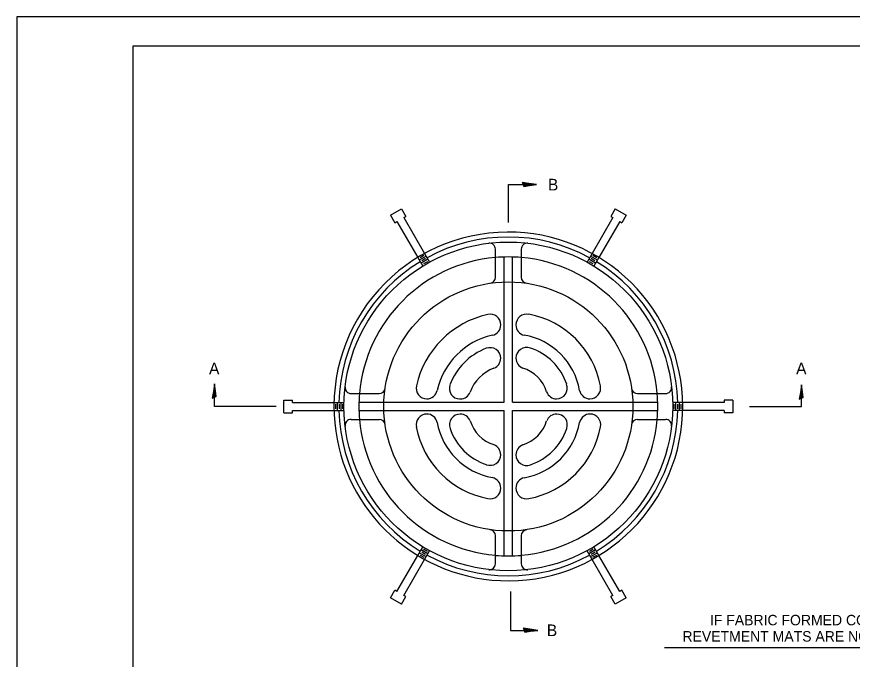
# Model space of a CAD drawing. Extents: x 0 to 2.83, y 0 to 1.83.
# Drawn here: x 0 to 1.198, y 0.912 to 1.833 of the extents above; entities that cross this region are included whole.
import ezdxf

# ---------------------------------------------------------------- set-up
doc = ezdxf.new("R2010")
doc.units = 0
for name, color, linetype in [('RD_Pr_Roadway_Notes', 7, 'Continuous'), ('SH_General_Details', 7, 'Continuous'), ('SH_Printer_Plotting_Border', 7, 'Continuous')]:
    doc.layers.add(name, color=color, linetype=linetype)

msp = doc.modelspace()

# ---------------------------------------------------------------- linework, layer by layer
at = {"layer": 'RD_Pr_Roadway_Notes'}
for p, q in [((0.7048, 1.5384), (0.7048, 1.5927)), ((0.7048, 1.5927), (0.7451, 1.5927)), ((0.2834, 1.2749), (0.2834, 1.3074)), ((1.1248, 1.2749), (1.1248, 1.3059)), ((0.3717, 1.2749), (0.2834, 1.2749)), ((1.0504, 1.2749), (1.1248, 1.2749)), ((0.7079, 1.0097), (0.7079, 0.9539)), ((0.7079, 0.9539), (0.7467, 0.9539)), ((0.9283, 0.9292), (1.385, 0.9292))]:
    msp.add_line(p, q, dxfattribs=at)
for points in [[(0.726, 1.593), (0.7266, 1.5901), (0.7347, 1.5913), (0.7451, 1.5927), (0.734, 1.5942), (0.7243, 1.5959), (0.726, 1.593), (0.7268, 1.5911), (0.7381, 1.5927), (0.7258, 1.5949), (0.7276, 1.5924), (0.7328, 1.5928), (0.7278, 1.5935)], [(0.2831, 1.2883), (0.2859, 1.2889), (0.2847, 1.297), (0.2834, 1.3074), (0.2818, 1.2963), (0.2801, 1.2866), (0.2831, 1.2883), (0.285, 1.2891), (0.2833, 1.3004), (0.2812, 1.2881), (0.2836, 1.2899), (0.2833, 1.2951), (0.2825, 1.2901)], [(1.1245, 1.2867), (1.1273, 1.2874), (1.1261, 1.2955), (1.1248, 1.3059), (1.1232, 1.2948), (1.1215, 1.285), (1.1245, 1.2867), (1.1264, 1.2876), (1.1247, 1.2989), (1.1226, 1.2865), (1.125, 1.2884), (1.1247, 1.2935), (1.1239, 1.2886)], [(0.7275, 0.9542), (0.7282, 0.9514), (0.7363, 0.9526), (0.7467, 0.9539), (0.7356, 0.9555), (0.7258, 0.9572), (0.7275, 0.9542), (0.7284, 0.9523), (0.7397, 0.9539), (0.7273, 0.9561), (0.7292, 0.9537), (0.7343, 0.954), (0.7294, 0.9548)]]:
    msp.add_lwpolyline(points, dxfattribs=at)
at = {"layer": 'SH_General_Details'}
for p, q in [((0, 1.8333), (0, 0)), ((2.8333, 1.8333), (0, 1.8333)), ((0.5358, 1.5489), (0.5515, 1.558)), ((0.5515, 1.558), (0.5578, 1.5471)), ((0.8577, 1.558), (0.8514, 1.5471)), ((0.8577, 1.558), (0.8734, 1.549)), ((0.5358, 1.5489), (0.5421, 1.5381)), ((0.5549, 1.5455), (0.5578, 1.5471)), ((0.5549, 1.5455), (0.5846, 1.494)), ((0.8543, 1.5455), (0.8246, 1.494)), ((0.8514, 1.5471), (0.8543, 1.5455)), ((0.8734, 1.549), (0.8671, 1.5381)), ((0.5421, 1.5381), (0.545, 1.5397)), ((0.545, 1.5397), (0.5747, 1.4883)), ((0.8642, 1.5398), (0.8345, 1.4883)), ((0.8642, 1.5398), (0.8671, 1.5381)), ((0.6932, 1.5244), (0.6932, 1.5244)), ((0.716, 1.5244), (0.716, 1.5244)), ((0.6861, 1.4598), (0.6861, 1.5002)), ((0.7233, 1.4598), (0.7233, 1.5002)), ((0.5747, 1.4883), (0.5819, 1.4759)), ((0.5764, 1.4893), (0.5764, 1.4893)), ((0.5869, 1.49), (0.577, 1.4843)), ((0.5835, 1.4909), (0.578, 1.4877)), ((0.5894, 1.4857), (0.5795, 1.4799)), ((0.586, 1.4866), (0.5805, 1.4833)), ((0.5846, 1.494), (0.5918, 1.4816)), ((0.6861, 1.4883), (0.6861, 1.4883)), ((0.6987, 1.2807), (0.6987, 1.489)), ((0.7047, 1.489), (0.7047, 1.489)), ((0.7104, 1.2807), (0.7104, 1.489)), ((0.7233, 1.4883), (0.7233, 1.4883)), ((0.8246, 1.494), (0.8174, 1.4816)), ((0.8297, 1.4799), (0.8198, 1.4857)), ((0.8322, 1.4843), (0.8223, 1.49)), ((0.8287, 1.4834), (0.8232, 1.4866)), ((0.8312, 1.4877), (0.8257, 1.4909)), ((0.8263, 1.4931), (0.8263, 1.4931)), ((0.8345, 1.4883), (0.8273, 1.4759)), ((0.8329, 1.4893), (0.8329, 1.4893)), ((0.5885, 1.4822), (0.583, 1.479)), ((0.8262, 1.479), (0.8207, 1.4822)), ((0.4901, 1.403), (0.4901, 1.403)), ((0.9191, 1.403), (0.9191, 1.403)), ((0.4791, 1.2934), (0.5196, 1.2934)), ((0.4912, 1.2934), (0.4912, 1.2934)), ((0.8897, 1.2934), (0.9299, 1.2934)), ((0.918, 1.2934), (0.918, 1.2934)), ((0.3828, 1.2657), (0.3828, 1.2838)), ((0.3828, 1.2838), (0.3953, 1.2838)), ((0.3953, 1.2805), (0.3953, 1.2838)), ((0.4549, 1.2862), (0.4549, 1.2862)), ((0.6346, 1.2858), (0.6358, 1.2858)), ((0.9543, 1.2862), (0.9543, 1.2862)), ((1.0264, 1.2838), (1.0139, 1.2838)), ((1.0139, 1.2838), (1.0139, 1.2805)), ((1.0264, 1.2838), (1.0264, 1.2657)), ((0.3953, 1.2805), (0.4547, 1.2805)), ((0.4547, 1.2805), (0.469, 1.2805)), ((0.4569, 1.278), (0.4569, 1.2715)), ((0.4594, 1.2805), (0.4594, 1.269)), ((0.4619, 1.278), (0.4619, 1.2715)), ((0.4644, 1.2805), (0.4644, 1.269)), ((0.4669, 1.278), (0.4669, 1.2715)), ((0.4904, 1.2748), (0.4904, 1.2748)), ((0.4905, 1.2807), (0.6987, 1.2807)), ((0.7104, 1.2807), (0.919, 1.2807)), ((0.919, 1.2748), (0.919, 1.2748)), ((0.9545, 1.2805), (0.9402, 1.2805)), ((0.9423, 1.2715), (0.9423, 1.278)), ((0.9448, 1.269), (0.9448, 1.2805)), ((0.9473, 1.2715), (0.9473, 1.278)), ((0.9498, 1.269), (0.9498, 1.2805)), ((0.9523, 1.2715), (0.9523, 1.278)), ((1.0139, 1.2805), (0.9545, 1.2805)), ((0.9545, 1.2786), (0.9545, 1.2786)), ((0.9545, 1.2709), (0.9545, 1.2709)), ((0.3828, 1.2657), (0.3953, 1.2657)), ((0.3953, 1.2657), (0.3953, 1.269)), ((0.3953, 1.269), (0.4547, 1.269)), ((0.4547, 1.269), (0.469, 1.269)), ((0.4549, 1.2633), (0.4549, 1.2633)), ((0.4905, 1.2691), (0.6987, 1.2691)), ((0.6987, 1.0605), (0.6987, 1.2691)), ((0.7104, 1.0605), (0.7104, 1.2691)), ((0.7104, 1.2691), (0.919, 1.2691)), ((0.9545, 1.269), (0.9402, 1.269)), ((0.9543, 1.2633), (0.9543, 1.2633)), ((1.0139, 1.269), (0.9545, 1.269)), ((1.0139, 1.269), (1.0139, 1.2657)), ((1.0264, 1.2657), (1.0139, 1.2657)), ((0.4791, 1.2561), (0.5196, 1.2561)), ((0.4912, 1.2561), (0.4912, 1.2561)), ((0.8897, 1.2561), (0.9299, 1.2561)), ((0.918, 1.2561), (0.918, 1.2561)), ((0.4901, 1.1465), (0.4901, 1.1465)), ((0.9191, 1.1465), (0.9191, 1.1465)), ((0.6861, 1.0494), (0.6861, 1.0895)), ((0.7233, 1.0494), (0.7233, 1.0895)), ((0.5747, 1.0612), (0.5819, 1.0736)), ((0.5795, 1.0696), (0.5894, 1.0639)), ((0.5805, 1.0662), (0.586, 1.0629)), ((0.583, 1.0705), (0.5885, 1.0673)), ((0.5846, 1.0555), (0.5918, 1.0679)), ((0.8246, 1.0555), (0.8174, 1.0679)), ((0.8198, 1.0639), (0.8297, 1.0696)), ((0.8207, 1.0673), (0.8263, 1.0705)), ((0.8232, 1.0629), (0.8288, 1.0662)), ((0.8345, 1.0612), (0.8273, 1.0736)), ((0.545, 1.0098), (0.5747, 1.0612)), ((0.5549, 1.004), (0.5846, 1.0555)), ((0.5764, 1.0602), (0.5764, 1.0602)), ((0.5764, 1.0602), (0.5764, 1.0602)), ((0.577, 1.0652), (0.5869, 1.0595)), ((0.578, 1.0618), (0.5835, 1.0586)), ((0.583, 1.0564), (0.583, 1.0564)), ((0.6861, 1.0614), (0.6861, 1.0614)), ((0.7047, 1.0605), (0.7047, 1.0605)), ((0.7233, 1.0614), (0.7233, 1.0614)), ((0.8223, 1.0595), (0.8322, 1.0652)), ((0.8543, 1.004), (0.8246, 1.0555)), ((0.8257, 1.0586), (0.8313, 1.0618)), ((0.8263, 1.0564), (0.8263, 1.0564)), ((0.8329, 1.0602), (0.8329, 1.0602)), ((0.8642, 1.0098), (0.8345, 1.0612)), ((0.6932, 1.0251), (0.6932, 1.0251)), ((0.716, 1.0251), (0.716, 1.0251)), ((0.5359, 1.0006), (0.5421, 1.0114)), ((0.545, 1.0098), (0.5421, 1.0114)), ((0.8671, 1.0114), (0.8642, 1.0098)), ((0.8734, 1.0006), (0.8671, 1.0114)), ((0.5515, 0.9915), (0.5359, 1.0006)), ((0.5515, 0.9915), (0.5578, 1.0024)), ((0.5578, 1.0024), (0.5549, 1.004)), ((0.8543, 1.004), (0.8514, 1.0024)), ((0.8577, 0.9915), (0.8514, 1.0024)), ((0.8734, 1.0006), (0.8577, 0.9915))]:
    msp.add_line(p, q, dxfattribs=at)
msp.add_lwpolyline([(0.1667, 1.7917), (2.7917, 1.7917), (2.7917, 0.0417), (0.1667, 0.0417)], close=True, dxfattribs=at)
for radius in [0.2356, 0.1785]:
    msp.add_circle((0.7046, 1.2748), radius, dxfattribs=at)
for centre, radius, start, end in [((0.7046, 1.2748), 0.2499, 87.3798, 182.6201), ((0.7046, 1.2748), 0.2499, 357.3795, 87.3799), ((0.7046, 1.2748), 0.2428, 61.3462, 118.6283), ((0.6775, 1.5002), 0.00857, 0, 96.8631), ((0.7317, 1.5002), 0.00857, 83.1369, 180), ((0.7046, 1.2748), 0.2142, 94.9731, 175.0269), ((0.7045, 1.2887), 0.2003, 84.6648, 95.3002), ((0.7046, 1.2748), 0.2142, 4.9731, 85.0269), ((0.7046, 1.2748), 0.2428, 121.3518, 178.6686), ((0.7046, 1.2748), 0.2428, 1.38, 58.6576), ((0.6775, 1.4599), 0.00857, 278.3395, 0), ((0.7317, 1.4599), 0.00857, 180, 261.6605), ((0.7047, 1.2747), 0.1352, 102.6526, 167.3018), ((0.6784, 1.3917), 0.0153, 0, 102.6836), ((0.7308, 1.3917), 0.0153, 77.4363, 180), ((0.7103, 1.2806), 0.1285, 10.6465, 79.3333), ((0.6784, 1.3917), 0.0153, 282.6836, 0), ((0.7308, 1.3917), 0.0153, 180, 257.4363), ((0.7047, 1.2747), 0.1047, 102.7033, 167.2967), ((0.7103, 1.2806), 0.098, 10.0743, 79.9006), ((0.7047, 1.2747), 0.0893, 110.8684, 159.7751), ((0.6784, 1.3438), 0.0153, 0, 110.8451), ((0.7308, 1.3439), 0.0153, 69.3577, 180), ((0.7103, 1.2806), 0.0821, 18.435, 71.5108), ((0.6784, 1.3438), 0.0153, 290.8451, 0), ((0.7308, 1.3439), 0.0153, 180, 249.3577), ((0.7047, 1.2747), 0.0587, 110.78, 159.444), ((0.7103, 1.2806), 0.0514, 16.8821, 73.0383), ((0.6347, 1.3004), 0.0147, 159.8356, 270), ((0.7738, 1.301), 0.0153, 270, 20.8451), ((0.4792, 1.3019), 0.00857, 173.1369, 270), ((0.5195, 1.3019), 0.00857, 270, 351.6605), ((0.5877, 1.301), 0.0153, 167.3164, 270), ((0.5877, 1.301), 0.0153, 270, 347.3164), ((0.636, 1.3004), 0.0147, 270, 339.4841), ((0.7738, 1.301), 0.0153, 200.8451, 270), ((0.8216, 1.301), 0.0153, 192.6836, 270), ((0.8216, 1.301), 0.0153, 270, 12.6836), ((0.8897, 1.3019), 0.00857, 188.3395, 270), ((0.9301, 1.3019), 0.00857, 270, 6.8631), ((0.6947, 1.2748), 0.2043, 174.7961, 185.2236), ((0.7179, 1.2748), 0.2009, 354.6874, 5.2926), ((0.7046, 1.2748), 0.2499, 182.6202, 267.3796), ((0.7046, 1.2748), 0.2428, 181.3469, 238.6332), ((0.5877, 1.2486), 0.0153, 90, 192.5637), ((0.5877, 1.2486), 0.0153, 12.5637, 90), ((0.6355, 1.2486), 0.0153, 90, 200.6423), ((0.6355, 1.2486), 0.0153, 20.6423, 90), ((0.7046, 1.2748), 0.2499, 267.3796, 357.3796), ((0.7739, 1.2486), 0.0153, 90, 159.3577), ((0.7739, 1.2486), 0.0153, 339.3577, 90), ((0.8217, 1.2486), 0.0153, 90, 167.4363), ((0.8217, 1.2486), 0.0153, 347.4363, 90), ((0.7046, 1.2748), 0.2428, 301.3727, 358.5942), ((0.4792, 1.2476), 0.00857, 90, 186.8631), ((0.7046, 1.2748), 0.2142, 184.9731, 265.0269), ((0.5195, 1.2476), 0.00857, 8.3395, 90), ((0.6988, 1.2691), 0.0977, 190.0994, 259.9257), ((0.6988, 1.2691), 0.0512, 196.9617, 253.1179), ((0.7046, 1.2748), 0.2142, 274.9731, 355.0269), ((0.7103, 1.2691), 0.0514, 286.8821, 343.1179), ((0.7103, 1.2691), 0.098, 280.0743, 349.9257), ((0.8897, 1.2476), 0.00857, 90, 171.6605), ((0.9301, 1.2476), 0.00857, 353.1369, 90), ((0.6988, 1.2691), 0.1283, 190.6667, 259.3535), ((0.6988, 1.2691), 0.0818, 198.4892, 251.5651), ((0.7103, 1.2691), 0.1285, 280.6465, 349.3535), ((0.7103, 1.2691), 0.0821, 288.4349, 341.5651), ((0.6784, 1.2056), 0.0153, 0, 69.1549), ((0.7308, 1.2055), 0.0153, 110.6423, 180), ((0.6784, 1.2056), 0.0153, 249.1549, 0), ((0.7308, 1.2055), 0.0153, 180, 290.6423), ((0.6784, 1.1578), 0.0153, 0, 77.3164), ((0.7308, 1.1577), 0.0153, 102.5637, 180), ((0.6784, 1.1578), 0.0153, 257.3164, 0), ((0.7308, 1.1577), 0.0153, 180, 282.5637), ((0.6775, 1.0896), 0.00857, 0, 81.6605), ((0.7317, 1.0896), 0.00857, 98.3395, 180), ((0.7046, 1.2748), 0.2428, 241.3529, 298.6411), ((0.7046, 1.2603), 0.1998, 264.6772, 275.3429), ((0.6775, 1.0493), 0.00857, 263.1369, 0), ((0.7317, 1.0493), 0.00857, 180, 276.8631)]:
    msp.add_arc(centre, radius, start, end, dxfattribs=at)
at = {"layer": 'SH_Printer_Plotting_Border'}
msp.add_lwpolyline([(0, 0), (2.8333, 0), (2.8333, 1.8333), (0, 1.8333)], close=True, dxfattribs=at)

# ---------------------------------------------------------------- texts
at = {"layer": 'RD_Pr_Roadway_Notes'}
for s, height, p in [('B', 0.0167, (0.7613, 1.5843)), ('A', 0.0167, (0.2756, 1.3208)), ('A', 0.0167, (1.117, 1.3208)), ('IF FABRIC FORMED CONCRETE', 0.015, (0.9935, 0.9611)), ('B', 0.0167, (0.7597, 0.9456)), ('REVETMENT MATS ARE NOT REQUIRED', 0.015, (0.9541, 0.9378))]:
    msp.add_text(s, height=height, dxfattribs=at).set_placement(p)

doc.saveas('drawing.dxf')
